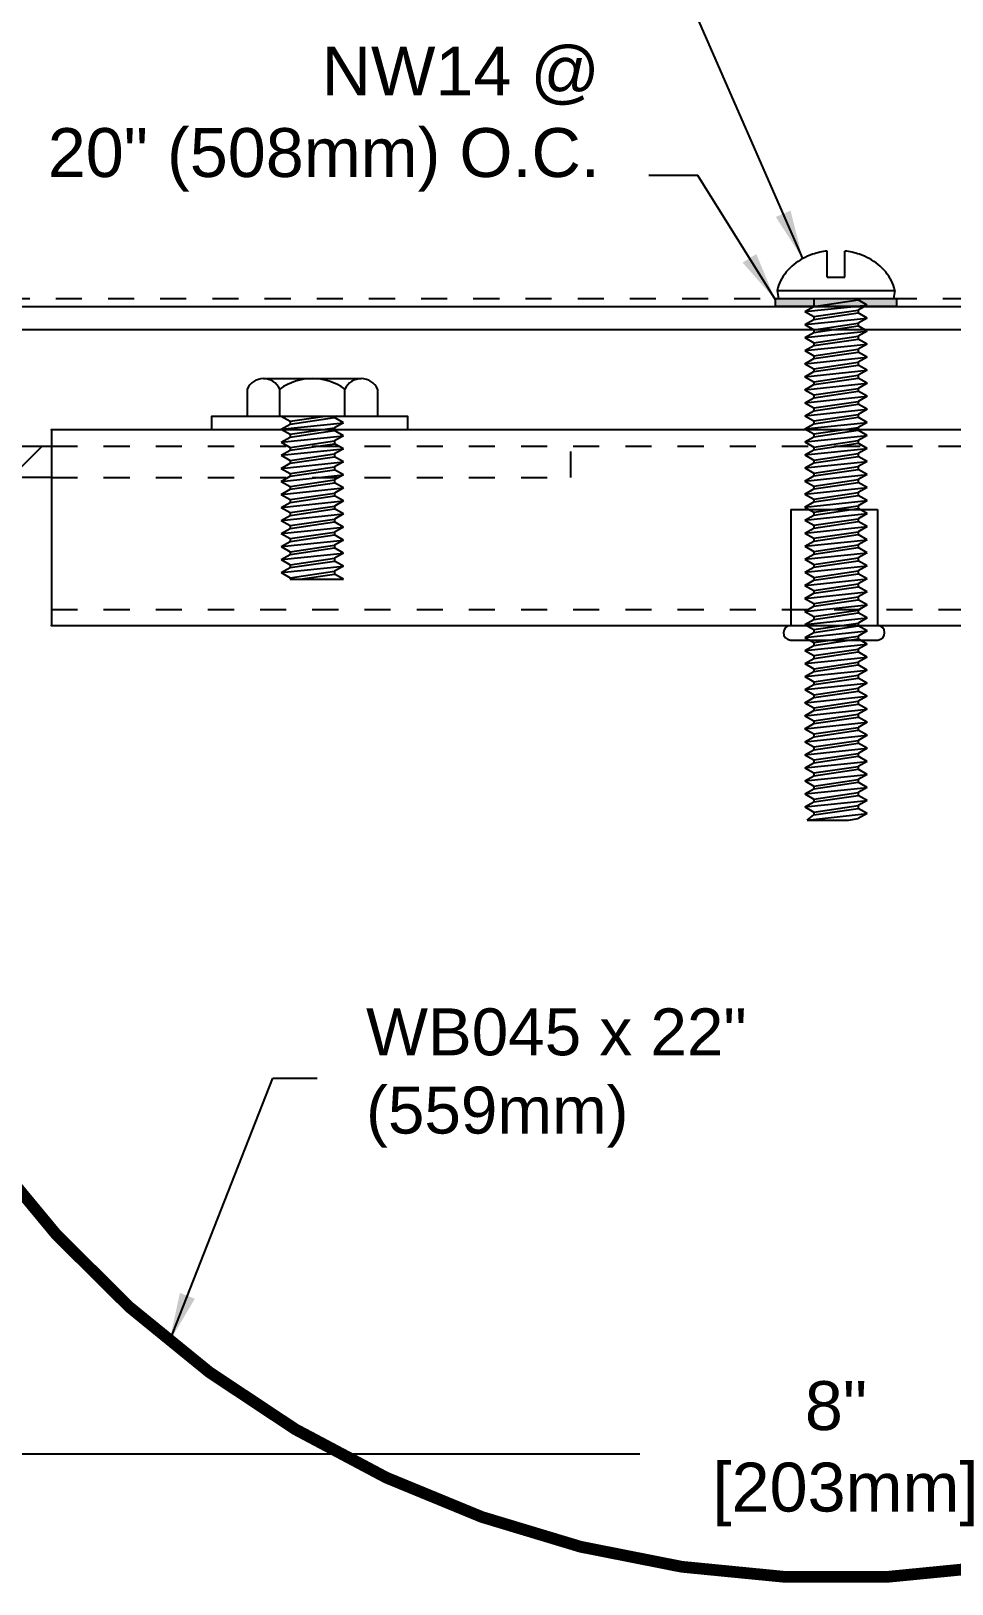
# Model space of a CAD drawing. Header units: inches. Extents: x 0.4 to 57.3, y 3.3 to 12.9.
# Drawn here: x 8.34 to 11.87, y 3.32 to 9.27 of the extents above; entities that cross this region are included whole.
import ezdxf

# ---------------------------------------------------------------- set-up
doc = ezdxf.new("R2010")
doc.units = ezdxf.units.IN
doc.header["$LTSCALE"] = 0.25
doc.header["$MEASUREMENT"] = 0
doc.linetypes.add('DASHED2', pattern=[0.375, 0.25, -0.125])
doc.linetypes.add('HIDDEN', pattern=[0.375, 0.25, -0.125])
doc.layers.get('0').update_dxf_attribs({"linetype": 'CONTINUOUS'})
doc.layers.get('DEFPOINTS').update_dxf_attribs({"linetype": 'CONTINUOUS'})
for name, color, linetype in [('ANCHORS', 4, 'CONTINUOUS'), ('DIMENSIONS', 3, 'CONTINUOUS'), ('FILLERS', 2, 'CONTINUOUS'), ('METALS', 7, 'CONTINUOUS'), ('TEXT', 2, 'CONTINUOUS')]:
    doc.layers.add(name, color=color, linetype=linetype)
doc.styles.add('ARIAL', font='arial.ttf')
doc.dimstyles.new('ARIAL', dxfattribs={"dimtxt": 0.1875, "dimasz": 0.1875, "dimexe": 0.1875, "dimexo": 0.1875, "dimgap": 0.1875, "dimtad": 0, "dimtih": 1, "dimtoh": 1, "dimdec": 4, "dimzin": 3, "dimdsep": 46, "dimlunit": 4, "dimtxsty": 'ARIAL', "dimcen": 0.1875, "dimadec": 0, "dimazin": 0, "dimtfac": 1, "dimtdec": 4, "dimtofl": 0, "dimtmove": 0, "dimatfit": 3, "dimfxl": 0, "dimfrac": 2, "dimtolj": 1, "dimtzin": 0, "dimarcsym": 0})

# ---------------------------------------------------------------- blocks, each defined once
blk = doc.blocks.new('*D6')
at = {"layer": 'DEFPOINTS', "color": 0}
for p in [(15.4293, 3.8154), (7.4293, 3.5469), (15.4293, 3.5469)]:
    blk.add_point(p, dxfattribs=at)
at = {"layer": 'DIMENSIONS', "color": 0, "lineweight": -2}
for p, q in [((7.4293, 3.7344), (7.4293, 4.0029)), ((15.4293, 3.7344), (15.4293, 4.0029)), ((7.6168, 3.8154), (10.6769, 3.8154)), ((15.2418, 3.8154), (12.1816, 3.8154))]:
    blk.add_line(p, q, dxfattribs=at)
at = {"layer": 'DIMENSIONS', "color": 0}
for points in [[(7.6168, 3.8467), (7.6168, 3.7842), (7.4293, 3.8154)], [(15.2418, 3.8467), (15.2418, 3.7842), (15.4293, 3.8154)]]:
    blk.add_solid(points, dxfattribs=at)
at = {"layer": 'DIMENSIONS', "color": 0, "insert": (11.4293, 3.8154), "char_height": 0.1875, "attachment_point": 5, "style": 'ARIAL'}
blk.add_mtext('\\A1;8"\\P [203mm]', dxfattribs=at)
blk = doc.blocks.new('*D7')
at = {"layer": 'DEFPOINTS', "color": 0}
for p in [(20.6793, 10.354), (2.1793, 8.1248), (20.6793, 8.1248)]:
    blk.add_point(p, dxfattribs=at)
at = {"layer": 'DIMENSIONS', "color": 0, "lineweight": -2}
for p, q in [((2.1793, 8.3123), (2.1793, 10.5415)), ((20.6793, 8.3123), (20.6793, 10.5415)), ((2.3668, 10.354), (10.7044, 10.354)), ((20.4918, 10.354), (12.1541, 10.354))]:
    blk.add_line(p, q, dxfattribs=at)
at = {"layer": 'DIMENSIONS', "color": 0}
for points in [[(2.3668, 10.3853), (2.3668, 10.3228), (2.1793, 10.354)], [(20.4918, 10.3853), (20.4918, 10.3228), (20.6793, 10.354)]]:
    blk.add_solid(points, dxfattribs=at)
at = {"layer": 'DIMENSIONS', "color": 0, "insert": (11.4293, 10.354), "char_height": 0.1875, "attachment_point": 5, "style": 'ARIAL'}
blk.add_mtext('\\A1;1\'-6 1/2"\\P [470mm]', dxfattribs=at)
blk = doc.blocks.new('H1458S')
for p, q in [((-0.1875, 0.144), (0.1875, 0.144)), ((-0.25, 0.104), (-0.25, 0)), ((-0.125, 0), (-0.125, 0.104)), ((0.125, 0), (0.125, 0.104)), ((0.25, 0.104), (0.25, 0)), ((-0.25, 0), (0.25, 0)), ((-0.119, 0), (-0.085, -0.0196)), ((-0.085, -0.0196), (0.0485, 0)), ((-0.119, -0.05), (0.119, -0.025)), ((-0.119, -0.05), (-0.085, -0.0304)), ((-0.119, -0.05), (-0.085, -0.0696)), ((-0.085, -0.0304), (0.085, -0.0054)), ((-0.085, -0.0196), (-0.085, -0.0304)), ((-0.085, -0.0696), (0.085, -0.0446)), ((-0.085, -0.0804), (0.085, -0.0554)), ((0.0943, 0), (0.085, -0.0054)), ((0.119, -0.025), (0.085, -0.0054)), ((0.119, -0.025), (0.085, -0.0446)), ((0.085, -0.0446), (0.085, -0.0554)), ((0.119, -0.075), (0.085, -0.0554)), ((-0.119, -0.1), (0.119, -0.075)), ((-0.119, -0.1), (-0.085, -0.0804)), ((-0.119, -0.1), (-0.085, -0.1196)), ((-0.085, -0.0696), (-0.085, -0.0804)), ((-0.085, -0.1196), (0.085, -0.0946)), ((-0.085, -0.1304), (0.085, -0.1054)), ((0.119, -0.075), (0.085, -0.0946)), ((0.085, -0.0946), (0.085, -0.1054)), ((0.119, -0.125), (0.085, -0.1054)), ((-0.119, -0.15), (0.119, -0.125)), ((-0.119, -0.15), (-0.085, -0.1304)), ((-0.119, -0.15), (-0.085, -0.1696)), ((-0.119, -0.2), (0.119, -0.175)), ((-0.085, -0.1196), (-0.085, -0.1304)), ((-0.085, -0.1696), (0.085, -0.1446)), ((-0.085, -0.1804), (0.085, -0.1554)), ((-0.085, -0.1696), (-0.085, -0.1804)), ((0.119, -0.125), (0.085, -0.1446)), ((0.085, -0.1446), (0.085, -0.1554)), ((0.119, -0.175), (0.085, -0.1554)), ((0.119, -0.175), (0.085, -0.1946)), ((-0.119, -0.2), (-0.085, -0.1804)), ((-0.119, -0.2), (-0.085, -0.2196)), ((-0.119, -0.25), (0.119, -0.225)), ((-0.119, -0.25), (-0.085, -0.2304)), ((-0.085, -0.2196), (0.085, -0.1946)), ((-0.085, -0.2304), (0.085, -0.2054)), ((-0.085, -0.2196), (-0.085, -0.2304)), ((0.085, -0.1946), (0.085, -0.2054)), ((0.119, -0.225), (0.085, -0.2054)), ((0.119, -0.225), (0.085, -0.2446)), ((-0.119, -0.25), (-0.085, -0.2696)), ((-0.119, -0.3), (0.119, -0.275)), ((-0.119, -0.3), (-0.085, -0.2804)), ((-0.085, -0.2696), (0.085, -0.2446)), ((-0.085, -0.2804), (0.085, -0.2554)), ((-0.085, -0.2696), (-0.085, -0.2804)), ((-0.085, -0.3196), (0.085, -0.2946)), ((0.085, -0.2446), (0.085, -0.2554)), ((0.119, -0.275), (0.085, -0.2554)), ((0.119, -0.275), (0.085, -0.2946)), ((0.085, -0.2946), (0.085, -0.3054)), ((-0.119, -0.3), (-0.085, -0.3196)), ((-0.119, -0.35), (0.119, -0.325)), ((-0.119, -0.35), (-0.085, -0.3304)), ((-0.119, -0.35), (-0.085, -0.3696)), ((-0.085, -0.3304), (0.085, -0.3054)), ((-0.085, -0.3196), (-0.085, -0.3304)), ((-0.085, -0.3696), (0.085, -0.3446)), ((-0.085, -0.3804), (0.085, -0.3554)), ((0.119, -0.325), (0.085, -0.3054)), ((0.119, -0.325), (0.085, -0.3446)), ((0.085, -0.3446), (0.085, -0.3554)), ((0.119, -0.375), (0.085, -0.3554)), ((-0.119, -0.4), (0.119, -0.375)), ((-0.119, -0.4), (-0.085, -0.3804)), ((-0.119, -0.4), (-0.085, -0.4196)), ((-0.085, -0.3696), (-0.085, -0.3804)), ((-0.085, -0.4196), (0.085, -0.3946)), ((-0.085, -0.4304), (0.085, -0.4054)), ((0.119, -0.375), (0.085, -0.3946)), ((0.085, -0.3946), (0.085, -0.4054)), ((0.119, -0.425), (0.085, -0.4054)), ((-0.119, -0.45), (0.119, -0.425)), ((-0.119, -0.45), (-0.085, -0.4304)), ((-0.119, -0.45), (-0.085, -0.4696)), ((-0.119, -0.5), (0.119, -0.475)), ((-0.085, -0.4196), (-0.085, -0.4304)), ((-0.085, -0.4696), (0.085, -0.4446)), ((-0.085, -0.4804), (0.085, -0.4554)), ((-0.085, -0.4696), (-0.085, -0.4804)), ((0.119, -0.425), (0.085, -0.4446)), ((0.085, -0.4446), (0.085, -0.4554)), ((0.119, -0.475), (0.085, -0.4554)), ((0.119, -0.475), (0.085, -0.4946)), ((-0.119, -0.5), (-0.085, -0.4804)), ((-0.119, -0.5), (-0.085, -0.5196)), ((-0.119, -0.55), (0.119, -0.525)), ((-0.119, -0.55), (-0.085, -0.5304)), ((-0.085, -0.5196), (0.085, -0.4946)), ((-0.085, -0.5304), (0.085, -0.5054)), ((-0.085, -0.5196), (-0.085, -0.5304)), ((0.085, -0.4946), (0.085, -0.5054)), ((0.119, -0.525), (0.085, -0.5054)), ((0.119, -0.525), (0.085, -0.5446)), ((-0.119, -0.55), (-0.085, -0.5696)), ((-0.119, -0.6), (0.119, -0.575)), ((-0.119, -0.6), (-0.085, -0.5804)), ((-0.085, -0.5696), (0.085, -0.5446)), ((-0.085, -0.5804), (0.085, -0.5554)), ((-0.085, -0.5696), (-0.085, -0.5804)), ((-0.085, -0.6196), (0.085, -0.5946)), ((0.085, -0.5446), (0.085, -0.5554)), ((0.119, -0.575), (0.085, -0.5554)), ((0.119, -0.575), (0.085, -0.5946)), ((0.085, -0.5946), (0.085, -0.6054)), ((-0.119, -0.6), (-0.085, -0.6196)), ((-0.085, -0.6196), (-0.085, -0.625)), ((-0.085, -0.625), (0.119, -0.625)), ((-0.0485, -0.625), (0.085, -0.6054)), ((0.119, -0.625), (0.085, -0.6054))]:
    blk.add_line(p, q)
for centre, radius, start, end in [((-0.1875, 0.0752), 0.0688, 24.76151, 155.23849), ((0, -0.0713), 0.2153, 54.51066, 125.48934), ((0.1875, 0.0752), 0.0688, 24.76151, 155.23849)]:
    blk.add_arc(centre, radius, start, end)
blk = doc.blocks.new('RIVNUT')
for p, q in [((-0.1425, 0.381), (-0.1425, -0.0631)), ((-0.1425, 0.381), (0.1894, 0.381)), ((0.1894, 0.381), (0.1894, -0.0631)), ((-0.144, -0.119), (0.1908, -0.119)), ((-0.1425, -0.0631), (0.1894, -0.0631))]:
    blk.add_line(p, q)
for centre, start, end in [((-0.1425, -0.0911), 90, 267.037), ((0.1894, -0.0911), 272.963, 90)]:
    blk.add_arc(centre, 0.028, start, end)
blk = doc.blocks.new('SB18')
at = {"layer": 'METALS'}
h = blk.add_hatch(dxfattribs=at)
h.set_pattern_fill('ANSI31', color=256, style=0)
h.paths.add_polyline_path([(8.4222, 7.6792), (7.9766, 7.6792), (7.9766, 7.6505), (7.9478, 7.6315), (8.0054, 7.6096), (7.9766, 7.5906), (7.9766, 7.5592), (8.4222, 7.5592)])
h.paths.add_polyline_path([(7.8778, 7.6315), (7.9066, 7.6505), (7.9066, 7.6792), (7.3911, 7.6792), (7.3911, 7.5592), (7.9066, 7.5592), (7.9066, 7.5906), (7.9354, 7.6096)])
at = {"linetype": 'HIDDEN'}
blk.add_line((8.4222, 7.5592), (10.4134, 7.5592), dxfattribs=at)
blk.add_lwpolyline([(9.0374, 7.7417), (9.0374, 7.7939), (9.7874, 7.7939), (9.7874, 7.7417)], close=True)
at = {"linetype": 'ByBlock'}
for p in [(8.4222, 7.7417), (8.4222, 6.9908)]:
    blk.add_point(p, dxfattribs=at)
at = {"layer": 'METALS', "linetype": 'HIDDEN'}
for p, q in [((8.4222, 7.6792), (14.4215, 7.6792)), ((8.4222, 7.0533), (14.4215, 7.0533))]:
    blk.add_line(p, q, dxfattribs=at)
at = {"layer": 'METALS'}
blk.add_line((8.4222, 6.9917), (14.4215, 6.9917), dxfattribs=at)
blk.add_lwpolyline([(14.4215, 7.7417), (8.4222, 7.7417), (8.4222, 6.9917), (14.4215, 6.9917)], close=True, dxfattribs=at)
blk.add_lwpolyline([(7.9766, 7.6792), (8.4222, 7.6792), (8.4222, 7.5592), (7.9766, 7.5592)], dxfattribs=at)
at = {"layer": 'ANCHORS'}
blk.add_blockref('H1458S', (9.4224, 7.7941), dxfattribs=at)
at = {"layer": 'METALS'}
blk.add_blockref('RIVNUT', (11.3984, 7.0548), dxfattribs=at)
blk = doc.blocks.new('WB045')
at = {"layer": 'FILLERS', "const_width": 0.045}
blk.add_lwpolyline([(7.4293, 6.7648, 0.856576), (15.4293, 6.7648)], format="xyb", dxfattribs=at)
blk = doc.blocks.new('R142')
for p, q in [((-0.034, 0.0821), (-0.034, 0.182)), ((0.034, 0.0821), (0.034, 0.182)), ((-0.034, 0.0821), (0.034, 0.0821)), ((-0.2257, 0.031), (0.2257, 0.031)), ((-0.2257, 0.031), (-0.2203, 0)), ((-0.2203, 0), (0.2203, 0)), ((-0.085, 0), (-0.085, -0.0304)), ((0.085, 0), (0.085, -0.0054)), ((0.2257, 0.031), (0.2203, 0)), ((-0.119, -0.05), (0.119, -0.025)), ((-0.119, -0.05), (-0.085, -0.0304)), ((-0.119, -0.05), (-0.085, -0.0696)), ((-0.085, -0.0304), (0.085, -0.0054)), ((-0.085, -0.0696), (0.085, -0.0446)), ((-0.085, -0.0804), (0.085, -0.0554)), ((0.119, -0.025), (0.085, -0.0054)), ((0.119, -0.025), (0.085, -0.0446)), ((0.085, -0.0446), (0.085, -0.0554)), ((0.119, -0.075), (0.085, -0.0554)), ((-0.119, -0.1), (0.119, -0.075)), ((-0.119, -0.1), (-0.085, -0.0804)), ((-0.119, -0.1), (-0.085, -0.1196)), ((-0.085, -0.0696), (-0.085, -0.0804)), ((-0.085, -0.1196), (0.085, -0.0946)), ((-0.085, -0.1304), (0.085, -0.1054)), ((0.119, -0.075), (0.085, -0.0946)), ((0.085, -0.0946), (0.085, -0.1054)), ((0.119, -0.125), (0.085, -0.1054)), ((-0.119, -0.15), (0.119, -0.125)), ((-0.119, -0.15), (-0.085, -0.1304)), ((-0.119, -0.15), (-0.085, -0.1696)), ((-0.119, -0.2), (0.119, -0.175)), ((-0.085, -0.1196), (-0.085, -0.1304)), ((-0.085, -0.1696), (0.085, -0.1446)), ((-0.085, -0.1804), (0.085, -0.1554)), ((-0.085, -0.1696), (-0.085, -0.1804)), ((0.119, -0.125), (0.085, -0.1446)), ((0.085, -0.1446), (0.085, -0.1554)), ((0.119, -0.175), (0.085, -0.1554)), ((0.119, -0.175), (0.085, -0.1946)), ((-0.119, -0.2), (-0.085, -0.1804)), ((-0.119, -0.2), (-0.085, -0.2196)), ((-0.119, -0.25), (0.119, -0.225)), ((-0.119, -0.25), (-0.085, -0.2304)), ((-0.085, -0.2196), (0.085, -0.1946)), ((-0.085, -0.2304), (0.085, -0.2054)), ((-0.085, -0.2196), (-0.085, -0.2304)), ((0.085, -0.1946), (0.085, -0.2054)), ((0.119, -0.225), (0.085, -0.2054)), ((0.119, -0.225), (0.085, -0.2446)), ((-0.119, -0.25), (-0.085, -0.2696)), ((-0.119, -0.3), (0.119, -0.275)), ((-0.119, -0.3), (-0.085, -0.2804)), ((-0.085, -0.2696), (0.085, -0.2446)), ((-0.085, -0.2804), (0.085, -0.2554)), ((-0.085, -0.2696), (-0.085, -0.2804)), ((-0.085, -0.3196), (0.085, -0.2946)), ((0.085, -0.2446), (0.085, -0.2554)), ((0.119, -0.275), (0.085, -0.2554)), ((0.119, -0.275), (0.085, -0.2946)), ((0.085, -0.2946), (0.085, -0.3054)), ((-0.119, -0.3), (-0.085, -0.3196)), ((-0.119, -0.35), (0.119, -0.325)), ((-0.119, -0.35), (-0.085, -0.3304)), ((-0.119, -0.35), (-0.085, -0.3696)), ((-0.085, -0.3304), (0.085, -0.3054)), ((-0.085, -0.3196), (-0.085, -0.3304)), ((-0.085, -0.3696), (0.085, -0.3446)), ((-0.085, -0.3804), (0.085, -0.3554)), ((0.119, -0.325), (0.085, -0.3054)), ((0.119, -0.325), (0.085, -0.3446)), ((0.085, -0.3446), (0.085, -0.3554)), ((0.119, -0.375), (0.085, -0.3554)), ((-0.119, -0.4), (0.119, -0.375)), ((-0.119, -0.4), (-0.085, -0.3804)), ((-0.119, -0.4), (-0.085, -0.4196)), ((-0.085, -0.3696), (-0.085, -0.3804)), ((-0.085, -0.4196), (0.085, -0.3946)), ((-0.085, -0.4304), (0.085, -0.4054)), ((0.119, -0.375), (0.085, -0.3946)), ((0.085, -0.3946), (0.085, -0.4054)), ((0.119, -0.425), (0.085, -0.4054)), ((-0.119, -0.45), (0.119, -0.425)), ((-0.119, -0.45), (-0.085, -0.4304)), ((-0.119, -0.45), (-0.085, -0.4696)), ((-0.119, -0.5), (0.119, -0.475)), ((-0.085, -0.4196), (-0.085, -0.4304)), ((-0.085, -0.4696), (0.085, -0.4446)), ((-0.085, -0.4804), (0.085, -0.4554)), ((-0.085, -0.4696), (-0.085, -0.4804)), ((0.119, -0.425), (0.085, -0.4446)), ((0.085, -0.4446), (0.085, -0.4554)), ((0.119, -0.475), (0.085, -0.4554)), ((0.119, -0.475), (0.085, -0.4946)), ((-0.119, -0.5), (-0.085, -0.4804)), ((-0.119, -0.5), (-0.085, -0.5196)), ((-0.119, -0.55), (0.119, -0.525)), ((-0.119, -0.55), (-0.085, -0.5304)), ((-0.085, -0.5196), (0.085, -0.4946)), ((-0.085, -0.5304), (0.085, -0.5054)), ((-0.085, -0.5196), (-0.085, -0.5304)), ((0.085, -0.4946), (0.085, -0.5054)), ((0.119, -0.525), (0.085, -0.5054)), ((0.119, -0.525), (0.085, -0.5446)), ((-0.119, -0.55), (-0.085, -0.5696)), ((-0.119, -0.6), (0.119, -0.575)), ((-0.119, -0.6), (-0.085, -0.5804)), ((-0.085, -0.5696), (0.085, -0.5446)), ((-0.085, -0.5804), (0.085, -0.5554)), ((-0.085, -0.5696), (-0.085, -0.5804)), ((-0.085, -0.6196), (0.085, -0.5946)), ((0.085, -0.5446), (0.085, -0.5554)), ((0.119, -0.575), (0.085, -0.5554)), ((0.119, -0.575), (0.085, -0.5946)), ((0.085, -0.5946), (0.085, -0.6054)), ((-0.119, -0.6), (-0.085, -0.6196)), ((-0.119, -0.65), (0.119, -0.625)), ((-0.119, -0.65), (-0.085, -0.6304)), ((-0.119, -0.65), (-0.085, -0.6696)), ((-0.085, -0.6304), (0.085, -0.6054)), ((-0.085, -0.6196), (-0.085, -0.6304)), ((-0.085, -0.6696), (0.085, -0.6446)), ((0.119, -0.625), (0.085, -0.6054)), ((0.119, -0.625), (0.085, -0.6446)), ((0.085, -0.6446), (0.085, -0.6554)), ((-0.119, -0.7), (0.119, -0.675)), ((-0.119, -0.7), (-0.085, -0.6804)), ((-0.119, -0.7), (-0.085, -0.7196)), ((-0.085, -0.6804), (0.085, -0.6554)), ((-0.085, -0.6696), (-0.085, -0.6804)), ((-0.085, -0.7196), (0.085, -0.6946)), ((-0.085, -0.7304), (0.085, -0.7054)), ((0.119, -0.675), (0.085, -0.6554)), ((0.119, -0.675), (0.085, -0.6946)), ((0.085, -0.6946), (0.085, -0.7054)), ((0.119, -0.725), (0.085, -0.7054)), ((-0.119, -0.75), (0.119, -0.725)), ((-0.119, -0.75), (-0.085, -0.7304)), ((-0.119, -0.75), (-0.085, -0.7696)), ((-0.085, -0.7196), (-0.085, -0.7304)), ((-0.085, -0.7696), (0.085, -0.7446)), ((-0.085, -0.7804), (0.085, -0.7554)), ((-0.085, -0.7696), (-0.085, -0.7804)), ((0.119, -0.725), (0.085, -0.7446)), ((0.085, -0.7446), (0.085, -0.7554)), ((0.119, -0.775), (0.085, -0.7554)), ((-0.119, -0.8), (0.119, -0.775)), ((-0.119, -0.8), (-0.085, -0.7804)), ((-0.119, -0.8), (-0.085, -0.8196)), ((-0.119, -0.85), (0.119, -0.825)), ((-0.119, -0.85), (-0.085, -0.8304)), ((-0.085, -0.8196), (0.085, -0.7946)), ((-0.085, -0.8304), (0.085, -0.8054)), ((-0.085, -0.8196), (-0.085, -0.8304)), ((0.119, -0.775), (0.085, -0.7946)), ((0.085, -0.7946), (0.085, -0.8054)), ((0.119, -0.825), (0.085, -0.8054)), ((0.119, -0.825), (0.085, -0.8446)), ((-0.119, -0.85), (-0.085, -0.8696)), ((-0.119, -0.9), (0.119, -0.875)), ((-0.119, -0.9), (-0.085, -0.8804)), ((-0.085, -0.8696), (0.085, -0.8446)), ((-0.085, -0.8804), (0.085, -0.8554)), ((-0.085, -0.8696), (-0.085, -0.8804)), ((0.085, -0.8446), (0.085, -0.8554)), ((0.119, -0.875), (0.085, -0.8554)), ((0.119, -0.875), (0.085, -0.8946)), ((-0.119, -0.9), (-0.085, -0.9196)), ((-0.119, -0.95), (0.119, -0.925)), ((-0.119, -0.95), (-0.085, -0.9304)), ((-0.119, -0.95), (-0.085, -0.9696)), ((-0.085, -0.9196), (0.085, -0.8946)), ((-0.085, -0.9304), (0.085, -0.9054)), ((-0.085, -0.9196), (-0.085, -0.9304)), ((-0.085, -0.9696), (0.085, -0.9446)), ((0.085, -0.8946), (0.085, -0.9054)), ((0.119, -0.925), (0.085, -0.9054)), ((0.119, -0.925), (0.085, -0.9446)), ((0.085, -0.9446), (0.085, -0.9554)), ((-0.119, -1), (0.119, -0.975)), ((-0.119, -1), (-0.085, -0.9804)), ((-0.119, -1), (-0.085, -1.0196)), ((-0.085, -0.9804), (0.085, -0.9554)), ((-0.085, -0.9696), (-0.085, -0.9804)), ((-0.085, -1.0196), (0.085, -0.9946)), ((-0.085, -1.0304), (0.085, -1.0054)), ((0.119, -0.975), (0.085, -0.9554)), ((0.119, -0.975), (0.085, -0.9946)), ((0.085, -0.9946), (0.085, -1.0054)), ((0.119, -1.025), (0.085, -1.0054)), ((-0.119, -1.05), (0.119, -1.025)), ((-0.119, -1.05), (-0.085, -1.0304)), ((-0.119, -1.05), (-0.085, -1.0696)), ((-0.085, -1.0196), (-0.085, -1.0304)), ((-0.085, -1.0696), (0.085, -1.0446)), ((-0.085, -1.0804), (0.085, -1.0554)), ((-0.085, -1.0696), (-0.085, -1.0804)), ((0.119, -1.025), (0.085, -1.0446)), ((0.085, -1.0446), (0.085, -1.0554)), ((0.119, -1.075), (0.085, -1.0554)), ((-0.119, -1.1), (0.119, -1.075)), ((-0.119, -1.1), (-0.085, -1.0804)), ((-0.119, -1.1), (-0.085, -1.1196)), ((-0.119, -1.15), (0.119, -1.125)), ((-0.119, -1.15), (-0.085, -1.1304)), ((-0.085, -1.1196), (0.085, -1.0946)), ((-0.085, -1.1304), (0.085, -1.1054)), ((-0.085, -1.1196), (-0.085, -1.1304)), ((0.119, -1.075), (0.085, -1.0946)), ((0.085, -1.0946), (0.085, -1.1054)), ((0.119, -1.125), (0.085, -1.1054)), ((0.119, -1.125), (0.085, -1.1446)), ((-0.119, -1.15), (-0.085, -1.1696)), ((-0.119, -1.2), (0.119, -1.175)), ((-0.119, -1.2), (-0.085, -1.1804)), ((-0.085, -1.1696), (0.085, -1.1446)), ((-0.085, -1.1804), (0.085, -1.1554)), ((-0.085, -1.1696), (-0.085, -1.1804)), ((0.085, -1.1446), (0.085, -1.1554)), ((0.119, -1.175), (0.085, -1.1554)), ((0.119, -1.175), (0.085, -1.1946)), ((-0.119, -1.2), (-0.085, -1.2196)), ((-0.119, -1.25), (0.119, -1.225)), ((-0.119, -1.25), (-0.085, -1.2304)), ((-0.119, -1.25), (-0.085, -1.2696)), ((-0.085, -1.2196), (0.085, -1.1946)), ((-0.085, -1.2304), (0.085, -1.2054)), ((-0.085, -1.2196), (-0.085, -1.2304)), ((-0.085, -1.2696), (0.085, -1.2446)), ((0.085, -1.1946), (0.085, -1.2054)), ((0.119, -1.225), (0.085, -1.2054)), ((0.119, -1.225), (0.085, -1.2446)), ((0.085, -1.2446), (0.085, -1.2554)), ((-0.119, -1.3), (0.119, -1.275)), ((-0.119, -1.3), (-0.085, -1.2804)), ((-0.119, -1.3), (-0.085, -1.3196)), ((-0.085, -1.2804), (0.085, -1.2554)), ((-0.085, -1.2696), (-0.085, -1.2804)), ((-0.085, -1.3196), (0.085, -1.2946)), ((-0.085, -1.3304), (0.085, -1.3054)), ((0.119, -1.275), (0.085, -1.2554)), ((0.119, -1.275), (0.085, -1.2946)), ((0.085, -1.2946), (0.085, -1.3054)), ((0.119, -1.325), (0.085, -1.3054)), ((-0.119, -1.35), (0.119, -1.325)), ((-0.119, -1.35), (-0.085, -1.3304)), ((-0.119, -1.35), (-0.085, -1.3696)), ((-0.085, -1.3196), (-0.085, -1.3304)), ((-0.085, -1.3696), (0.085, -1.3446)), ((-0.085, -1.3804), (0.085, -1.3554)), ((-0.085, -1.3696), (-0.085, -1.3804)), ((0.119, -1.325), (0.085, -1.3446)), ((0.085, -1.3446), (0.085, -1.3554)), ((0.119, -1.375), (0.085, -1.3554)), ((-0.119, -1.4), (0.119, -1.375)), ((-0.119, -1.4), (-0.085, -1.3804)), ((-0.119, -1.4), (-0.085, -1.4196)), ((-0.119, -1.45), (0.119, -1.425)), ((-0.085, -1.4196), (0.085, -1.3946)), ((-0.085, -1.4304), (0.085, -1.4054)), ((-0.085, -1.4196), (-0.085, -1.4304)), ((0.119, -1.375), (0.085, -1.3946)), ((0.085, -1.3946), (0.085, -1.4054)), ((0.119, -1.425), (0.085, -1.4054)), ((0.119, -1.425), (0.085, -1.4446)), ((-0.119, -1.45), (-0.085, -1.4304)), ((-0.119, -1.45), (-0.085, -1.4696)), ((-0.119, -1.5), (0.119, -1.475)), ((-0.119, -1.5), (-0.085, -1.4804)), ((-0.085, -1.4696), (0.085, -1.4446)), ((-0.085, -1.4804), (0.085, -1.4554)), ((-0.085, -1.4696), (-0.085, -1.4804)), ((0.085, -1.4446), (0.085, -1.4554)), ((0.119, -1.475), (0.085, -1.4554)), ((0.119, -1.475), (0.085, -1.4946)), ((-0.119, -1.5), (-0.085, -1.5196)), ((-0.119, -1.55), (0.119, -1.525)), ((-0.119, -1.55), (-0.085, -1.5304)), ((-0.085, -1.5196), (0.085, -1.4946)), ((-0.085, -1.5304), (0.085, -1.5054)), ((-0.085, -1.5196), (-0.085, -1.5304)), ((-0.085, -1.5696), (0.085, -1.5446)), ((0.085, -1.4946), (0.085, -1.5054)), ((0.119, -1.525), (0.085, -1.5054)), ((0.119, -1.525), (0.085, -1.5446)), ((0.085, -1.5446), (0.085, -1.5554)), ((-0.119, -1.55), (-0.085, -1.5696)), ((-0.119, -1.6), (0.119, -1.575)), ((-0.119, -1.6), (-0.085, -1.5804)), ((-0.119, -1.6), (-0.085, -1.6196)), ((-0.085, -1.5804), (0.085, -1.5554)), ((-0.085, -1.5696), (-0.085, -1.5804)), ((-0.085, -1.6196), (0.085, -1.5946)), ((-0.085, -1.6304), (0.085, -1.6054)), ((0.119, -1.575), (0.085, -1.5554)), ((0.119, -1.575), (0.085, -1.5946)), ((0.085, -1.5946), (0.085, -1.6054)), ((0.119, -1.625), (0.085, -1.6054)), ((-0.119, -1.65), (0.119, -1.625)), ((-0.119, -1.65), (-0.085, -1.6304)), ((-0.119, -1.65), (-0.085, -1.6696)), ((-0.085, -1.6196), (-0.085, -1.6304)), ((-0.085, -1.6696), (0.085, -1.6446)), ((-0.085, -1.6804), (0.085, -1.6554)), ((0.119, -1.625), (0.085, -1.6446)), ((0.085, -1.6446), (0.085, -1.6554)), ((0.119, -1.675), (0.085, -1.6554)), ((-0.119, -1.7), (0.119, -1.675)), ((-0.119, -1.7), (-0.085, -1.6804)), ((-0.119, -1.7), (-0.085, -1.7196)), ((-0.119, -1.75), (0.119, -1.725)), ((-0.085, -1.6696), (-0.085, -1.6804)), ((-0.085, -1.7196), (0.085, -1.6946)), ((-0.085, -1.7304), (0.085, -1.7054)), ((-0.085, -1.7196), (-0.085, -1.7304)), ((0.119, -1.675), (0.085, -1.6946)), ((0.085, -1.6946), (0.085, -1.7054)), ((0.119, -1.725), (0.085, -1.7054)), ((0.119, -1.725), (0.085, -1.7446)), ((-0.119, -1.75), (-0.085, -1.7304)), ((-0.119, -1.75), (-0.085, -1.7696)), ((-0.119, -1.8), (0.119, -1.775)), ((-0.119, -1.8), (-0.085, -1.7804)), ((-0.085, -1.7696), (0.085, -1.7446)), ((-0.085, -1.7804), (0.085, -1.7554)), ((-0.085, -1.7696), (-0.085, -1.7804)), ((0.085, -1.7446), (0.085, -1.7554)), ((0.119, -1.775), (0.085, -1.7554)), ((0.119, -1.775), (0.085, -1.7946)), ((-0.119, -1.8), (-0.085, -1.8196)), ((-0.119, -1.85), (0.119, -1.825)), ((-0.119, -1.85), (-0.085, -1.8304)), ((-0.085, -1.8196), (0.085, -1.7946)), ((-0.085, -1.8304), (0.085, -1.8054)), ((-0.085, -1.8196), (-0.085, -1.8304)), ((-0.085, -1.8696), (0.085, -1.8446)), ((0.085, -1.7946), (0.085, -1.8054)), ((0.119, -1.825), (0.085, -1.8054)), ((0.119, -1.825), (0.085, -1.8446)), ((0.085, -1.8446), (0.085, -1.8554)), ((-0.119, -1.85), (-0.085, -1.8696)), ((-0.119, -1.9), (0.119, -1.875)), ((-0.119, -1.9), (-0.085, -1.8804)), ((-0.119, -1.9), (-0.085, -1.9196)), ((-0.085, -1.8804), (0.085, -1.8554)), ((-0.085, -1.8696), (-0.085, -1.8804)), ((-0.085, -1.9196), (0.085, -1.8946)), ((-0.085, -1.9304), (0.085, -1.9054)), ((0.119, -1.875), (0.085, -1.8554)), ((0.119, -1.875), (0.085, -1.8946)), ((0.085, -1.8946), (0.085, -1.9054)), ((0.119, -1.925), (0.085, -1.9054)), ((-0.119, -1.95), (0.119, -1.925)), ((-0.119, -1.95), (-0.085, -1.9304)), ((-0.119, -1.95), (-0.085, -1.9696)), ((-0.085, -1.9196), (-0.085, -1.9304)), ((-0.085, -1.9696), (0.085, -1.9446)), ((-0.085, -1.9804), (0.085, -1.9554)), ((0.119, -1.925), (0.085, -1.9446)), ((0.085, -1.9446), (0.085, -1.9554)), ((0.119, -1.975), (0.085, -1.9554)), ((-0.1099, -2), (0.119, -1.975)), ((-0.1099, -2), (-0.085, -1.9804)), ((-0.1099, -2), (0.0485, -2)), ((-0.085, -1.9696), (-0.085, -1.9804)), ((0.0485, -2), (0.085, -1.9946)), ((0.119, -1.975), (0.085, -1.9946))]:
    blk.add_line(p, q)
for centre, radius, start, end in [((0, -0.1002), 0.2842, 96.87175, 108.40836), ((0, -0.1002), 0.2842, 71.59164, 83.12825), ((-0.0414, -0.0199), 0.1924, 128.78165, 152.72818), ((-0.0163, -0.0511), 0.2324, 108.40836, 128.78165), ((0.0163, -0.0511), 0.2324, 51.21835, 71.59164), ((0.0414, -0.0199), 0.1924, 27.27182, 51.21835), ((-0.08, 0), 0.149, 152.72818, 167.99216), ((0.08, 0), 0.149, 12.00784, 27.27182)]:
    blk.add_arc(centre, radius, start, end)

msp = doc.modelspace()

# ---------------------------------------------------------------- hatches: boundary and pattern name
at = {"layer": 'ANCHORS'}
msp.add_hatch(color=256, dxfattribs=at).paths.add_polyline_path([(11.19678, 8.24543), (11.19678, 8.21483), (11.66178, 8.21483), (11.66178, 8.24543)])

# ---------------------------------------------------------------- linework, layer by layer
at = {"linetype": 'HIDDEN'}
msp.add_line((10.41343, 7.55919), (10.41343, 7.67919), dxfattribs=at)
at = {"layer": 'ANCHORS'}
msp.add_lwpolyline([(11.66178, 8.21483), (11.19678, 8.21483), (11.19678, 8.24543), (11.66178, 8.24543)], close=True, dxfattribs=at)
at = {"layer": 'METALS', "linetype": 'DASHED2'}
msp.add_lwpolyline([(2.14926, 7.56233), (2.14926, 8.15483, -0.4142136), (2.23926, 8.24483), (20.61929, 8.24483, -0.4142136), (20.70929, 8.15483), (20.70929, 7.56233)], format="xyb", dxfattribs=at)
at = {"layer": 'METALS'}
msp.add_lwpolyline([(2.26926, 7.56233), (2.17926, 7.56233), (2.17926, 8.12483, -0.4142136), (2.26926, 8.21483), (20.58929, 8.21483, -0.4142136), (20.67929, 8.12483), (20.67929, 7.56233), (20.58929, 7.56233), (20.58929, 8.07983, 0.4142136), (20.54429, 8.12483), (2.31426, 8.12483, 0.4142136), (2.26926, 8.07983), (2.26926, 7.56233)], format="xyb", dxfattribs=at)

# ---------------------------------------------------------------- block references
msp.add_blockref('WB045', (0, 0))
at = {"layer": 'ANCHORS'}
for name, p in [('R142', (11.42928, 8.24543)), ('SB18', (0, 0))]:
    msp.add_blockref(name, p, dxfattribs=at)

# ---------------------------------------------------------------- texts
at = {"layer": 'TEXT', "style": 'ARIAL'}
for s, insert, char_height, attachment_point in [('\\A1;NW14 @\\P20" (508mm) O.C.', (10.52416, 8.65489), 0.1875, 9), ('WB045 x 22"\\P(559mm)', (9.62818, 5.25605), 0.18, 4)]:
    msp.add_mtext(s, dxfattribs=dict(at, insert=insert, char_height=char_height, attachment_point=attachment_point))

# ---------------------------------------------------------------- dimensions: what is measured, and where the dimension line sits
at = {"layer": 'DIMENSIONS'}
for base, p1, p2, picture, middle in [((20.67929, 10.35402), (2.17926, 8.12483), (20.67929, 8.12483), '*D7', (11.42928, 10.35402)), ((15.42928, 3.81544), (7.42928, 3.54691), (15.42928, 3.54691), '*D6', (11.42928, 3.81544))]:
    dim = msp.add_linear_dim(base=base, p1=p1, p2=p2, dimstyle='ARIAL', override={"dimpost": '\\X'}, dxfattribs=at)
    dim.commit()
    dim.dimension.update_dxf_attribs({"geometry": picture, "text_midpoint": middle, "dimtype": 160})

# ---------------------------------------------------------------- leaders
at = {"layer": 'TEXT', "annotation_type": 0, "has_hookline": 1}
for points, hookline_direction, text_width in [([(11.30169, 8.39843), (10.87214, 9.38306), (10.68464, 9.38306)], 1, 2.08578), ([(11.19678, 8.24037), (10.89916, 8.71739), (10.71166, 8.71739)], 1, 2.08578), ([(8.87477, 4.24633), (9.27147, 5.25605), (9.44068, 5.25605)], 0, 1.44417)]:
    msp.add_leader(points, dimstyle='ARIAL', dxfattribs=dict(at, hookline_direction=hookline_direction, text_width=text_width))

doc.saveas('drawing.dxf')
